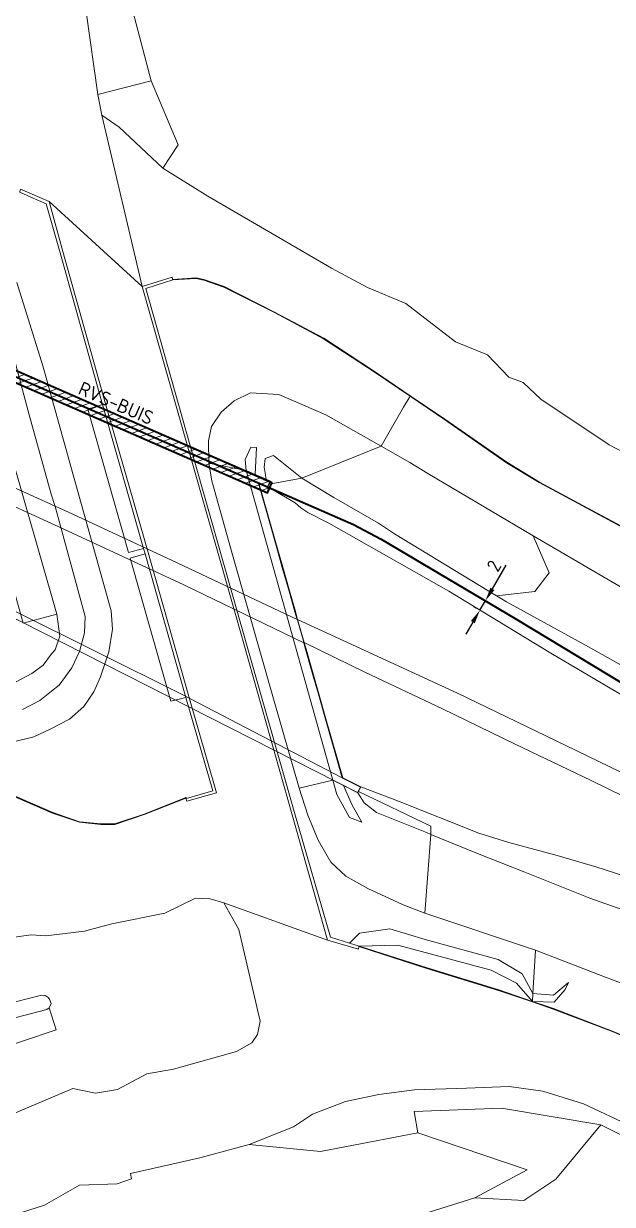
# Model space of a CAD drawing. Header units: metres. Extents: x 112942 to 118371, y 496117 to 499046.
# Drawn here: x 113767.1 to 113873.9, y 498283.9 to 498498.1 of the extents above; entities that cross this region are included whole.
import ezdxf
from ezdxf.enums import TextEntityAlignment as Align

# ---------------------------------------------------------------- set-up
doc = ezdxf.new("R2010")
doc.units = ezdxf.units.M
for name, color, linetype, lineweight in [('B-WE-OG-TOPOKAART-G', 253, 'Continuous', 18), ('N-WE-KL-DATA_GLASVEZEL-G', 90, 'KL-GLASVEZEL-N', 35), ('N-WE-KL-DATA_GLASVEZEL-M', 7, 'Continuous', 18), ('N-WE-KL-DATA_KABELGOOT-A', 92, 'Continuous', 18), ('N-WE-KL-DATA_KABELGOOT-G', 90, 'Continuous', 35), ('N-WE-KL-DATA_KABELGOOT-T25', 7, 'Continuous', 25)]:
    doc.layers.add(name, color=color, linetype=linetype, lineweight=lineweight)
doc.styles.add('ISO', font='isocp.shx')
doc.styles.add('NLCS-ISO-T25', font='NLCS-ISO.ttf', dxfattribs={"height": 2.5})
doc.linetypes.add('KL-GLASVEZEL-N', pattern='A,4,-1,[101,NLCS.SHX,S=0.5,R=0,X=0,Y=0],-1,4,-1,["G",Standard,S=1,R=0,X=-0.25,Y=-0.5],-1.5', length=12.5)
doc.dimstyles.new('ISO', dxfattribs={"dimtxt": 2.5, "dimasz": 2.5, "dimexe": 1.25, "dimexo": 0.625, "dimtad": 1, "dimtxsty": 'ISO', "dimcen": 2.5, "dimadec": 0, "dimazin": 0, "dimtfac": 1, "dimtmove": 0, "dimatfit": 3, "dimfxl": 1, "dimarcsym": 0})

# ---------------------------------------------------------------- blocks, each defined once
blk = doc.blocks.new('*D60')
at = {"layer": 'Defpoints', "color": 0, "transparency": 16777216}
for p in [(113849.86, 498391.68), (113850.87, 498393.4), (113850.87, 498393.4)]:
    blk.add_point(p, dxfattribs=at)
at = {"layer": 'N-WE-KL-DATA_GLASVEZEL-M', "color": 0, "lineweight": -2, "transparency": 16777216}
for p, q in [((113852.14, 498395.56), (113854.66, 498399.83)), ((113850.33, 498393.72), (113849.79, 498394.04)), ((113849.32, 498392), (113848.78, 498392.31)), ((113849.86, 498391.68), (113850.87, 498393.4)), ((113848.59, 498389.53), (113847.32, 498387.37))]:
    blk.add_line(p, q, dxfattribs=at)
at = {"layer": 'N-WE-KL-DATA_GLASVEZEL-M', "color": 0, "transparency": 16777216}
for points in [[(113851.78, 498395.77), (113852.5, 498395.34), (113850.87, 498393.4)], [(113848.23, 498389.74), (113848.94, 498389.31), (113849.86, 498391.68)]]:
    blk.add_solid(points, dxfattribs=at)
at = {"layer": 'N-WE-KL-DATA_GLASVEZEL-M', "color": 0, "transparency": 16777216, "insert": (113852.42, 498399.72), "char_height": 2.5, "attachment_point": 5, "rotation": 59.4709, "style": 'ISO'}
blk.add_mtext('2', dxfattribs=at)

msp = doc.modelspace()

# ---------------------------------------------------------------- hatches: boundary and pattern name
at = {"layer": 'N-WE-KL-DATA_KABELGOOT-A'}
h = msp.add_hatch(dxfattribs=at)
h.set_pattern_fill('ANSI31', color=256, scale=0.35, style=0)
h.set_pattern_definition([(20, (113280.6995, 498011.3601), (-0.3800699, 1.0442334), [])])
h.paths.add_polyline_path([(113747.207, 498441.003), (113811.343, 498412.959), (113812.144, 498414.791), (113748.008, 498442.836)])

# ---------------------------------------------------------------- linework, layer by layer
at = {"layer": 'B-WE-OG-TOPOKAART-G'}
for points in [[(113817.738, 498570.384, -0.683), (113795.4, 498564.1, -0.639), (113789.033, 498562.351, -0.639), (113787.509, 498563.601, -0.766), (113786.162, 498563.43, -0.766), (113783.227, 498560.664, -0.766), (113779.651, 498557.154, -0.766), (113780.209, 498556.016, -0.766), (113777.905, 498550.156, -0.74), (113774.172, 498539.446, -0.764), (113772.925, 498529.616, -0.784), (113773.521, 498521.332, -0.804), (113772.493, 498518.436, -0.839), (113774.211, 498510.158, -0.836), (113778.456, 498500.239, -0.833), (113780.551, 498485.253, -0.914), (113781.314, 498481.471, -0.919), (113788.61, 498450.404, -1.1), (113771.729, 498465.792, -1.1), (113766.553, 498468.05, -1.1)], [(113788.545, 498514.096, -0.928), (113784.221, 498510.495, -0.729), (113790.248, 498487.704, -0.856), (113780.551, 498485.253, -0.914), (113778.456, 498500.239, -0.833), (113774.211, 498510.158, -0.836), (113776.133, 498510.841, -0.688), (113782.144, 498512.244, -0.764), (113788.545, 498514.096, -0.928)], [(113899.224, 498408.239, -0.881), (113873.294, 498421.691, -0.884), (113860.891, 498429.945, -0.887), (113857.69, 498433.011, -0.869), (113855.133, 498433.982, -0.855), (113851.274, 498438.004, -0.855), (113845.414, 498440.357, -0.841), (113836.415, 498447.325, -0.893), (113829.508, 498450.218, -0.95), (113822.971, 498453.721, -0.945), (113800.542, 498466.779, -1), (113792.333, 498471.87, -0.813), (113795.127, 498476.121, -0.905), (113790.248, 498487.704, -0.856), (113784.221, 498510.495, -0.729)], [(113781.314, 498481.471, -0.919), (113780.551, 498485.253, -0.914), (113790.248, 498487.704, -0.856), (113795.127, 498476.121, -0.905), (113792.333, 498471.87, -0.813), (113784.421, 498479.311, -0.859), (113781.314, 498481.471, -0.919)], [(113881.541, 498403.724, -1.1), (113867.751, 498411.112, -1.1), (113860.691, 498414.92, -1.1), (113854.758, 498418.511, -1.1), (113843.495, 498426.361, -1.1), (113837.245, 498430.598, -1.1), (113830.589, 498435.11, -1.1), (113821.552, 498441.025, -1.1), (113812.625, 498445.759, -1.1), (113803.459, 498450.403, -1.1), (113799.804, 498451.653, -1.1), (113798.397, 498451.97, -1.1), (113794.125, 498451.686, -1.1), (113794.016, 498452.075, -1.1), (113788.61, 498450.404, -1.1), (113781.314, 498481.471, -0.919), (113784.421, 498479.311, -0.859), (113792.333, 498471.87, -0.813), (113800.542, 498466.779, -1), (113822.971, 498453.721, -0.945), (113829.508, 498450.218, -0.95), (113836.415, 498447.325, -0.893), (113845.414, 498440.357, -0.841), (113851.274, 498438.004, -0.855), (113855.133, 498433.982, -0.855), (113857.69, 498433.011, -0.869), (113860.891, 498429.945, -0.887), (113873.294, 498421.691, -0.884), (113899.224, 498408.239, -0.881)], [(113766.388, 498467.52, -0.778), (113768.428, 498466.62, -0.16), (113771.204, 498465.396, -0.096), (113773.718, 498456.531, -0.064), (113781.423, 498429.016, -0.064), (113778.735, 498428.159, -0.034), (113786.15, 498402.166, -0.044), (113788.873, 498402.857, -0.024), (113789.149, 498401.94, -0.054), (113786.45, 498401.138, -0.054), (113793.826, 498375.171, 0.009), (113796.534, 498375.883, -0.034), (113801.405, 498358.934, -0.054), (113799.101, 498358.263, -0.059), (113796.653, 498357.55, -0.807), (113796.54, 498357.702, -0.807), (113789.124, 498354.773, -0.81), (113783.651, 498352.918, -0.81), (113781.09, 498352.911, -0.813), (113777.242, 498353.325, -0.813), (113772.403, 498354.987, -0.813), (113761.343, 498359.762, -0.813)], [(113771.729, 498465.792, -1.1), (113774.195, 498456.734, -1.1), (113781.948, 498429.128, -1.1), (113789.573, 498402.595, -1.1), (113797.092, 498376.046, -1.1), (113802.098, 498358.569, -1.1), (113796.68, 498357.026, -1.1), (113796.545, 498357.518, -1.1), (113796.653, 498357.55, -0.807), (113799.101, 498358.263, -0.059), (113801.405, 498358.934, -0.054), (113796.534, 498375.883, -0.034), (113789.149, 498401.94, -0.054), (113788.873, 498402.857, -0.024), (113781.423, 498429.016, -0.064), (113773.718, 498456.531, -0.064), (113771.204, 498465.396, -0.096), (113768.428, 498466.62, -0.16), (113766.388, 498467.52, -0.778), (113766.422, 498467.614, -1.1), (113766.553, 498468.05, -1.1), (113771.729, 498465.792, -1.1)], [(113761.303, 498359.67, -1.1), (113772.367, 498354.894, -1.1), (113777.22, 498353.227, -1.1), (113781.085, 498352.811, -1.1), (113783.668, 498352.818, -1.1), (113789.158, 498354.679, -1.1), (113796.503, 498357.579, -1.1), (113796.545, 498357.518, -1.1), (113796.68, 498357.026, -1.1), (113802.098, 498358.569, -1.1), (113797.092, 498376.046, -1.1), (113789.573, 498402.595, -1.1), (113781.948, 498429.128, -1.1), (113774.195, 498456.734, -1.1), (113771.729, 498465.792, -1.1), (113788.61, 498450.404, -1.1), (113796.76, 498421.683, -1.1), (113805.571, 498390.725, -1.1), (113815.816, 498354.585, -1.1), (113822.241, 498331.851, -1.1)], [(113794.155, 498451.591, -0.921), (113792.678, 498451.123, -0.037), (113789.286, 498450.05, -0.044), (113797.253, 498421.745, -0.01), (113806.035, 498390.853, -0.01), (113816.287, 498354.78, -0.03), (113822.76, 498332.356, -0.183), (113826.22, 498331.296, -0.217), (113827.961, 498330.763, -0.953), (113827.932, 498330.667, -1.1), (113827.83, 498330.179, -1.1), (113822.241, 498331.851, -1.1), (113815.816, 498354.585, -1.1), (113805.571, 498390.725, -1.1), (113796.76, 498421.683, -1.1), (113788.61, 498450.404, -1.1), (113794.016, 498452.075, -1.1), (113794.125, 498451.686, -1.1), (113794.155, 498451.591, -0.921)], [(113837.189, 498430.515, -0.783), (113836.032, 498428.532, -0.187), (113831.975, 498421.423, 0.037), (113821.893, 498427.156, -0.087), (113813.38, 498430.828, 0.047), (113808.278, 498431.108, 0.183), (113805.274, 498429.65, 0.223), (113802.952, 498427.635, 0.217), (113801.196, 498424.983, 0.156), (113800.623, 498422.423, 0.206), (113800.711, 498418.364, 0.086), (113801.255, 498415.176, 0.076), (113805.096, 498401.289, 0.036), (113812.284, 498376.014, 0.046), (113817.093, 498359.428, 0.086), (113818.625, 498354.508, 0.093), (113820.544, 498349.967, 0.07), (113822.801, 498346.002, 0.06), (113825.555, 498343.458, 0.047), (113829.536, 498341.225, 0.003), (113835.958, 498338.252, 0.013), (113839.908, 498336.72, 0.049), (113859.96, 498330.035, -0.031), (113859.467, 498322.145, -0.191), (113857.533, 498325.729, -0.226), (113853.199, 498328.333, -0.183), (113839.944, 498331.948, -0.148), (113833.555, 498333.904, -0.232), (113828.019, 498333.103, -0.235), (113826.22, 498331.296, -0.217), (113822.76, 498332.356, -0.183), (113816.287, 498354.78, -0.03), (113806.035, 498390.853, -0.01), (113797.253, 498421.745, -0.01), (113789.286, 498450.05, -0.044), (113792.678, 498451.123, -0.037), (113794.155, 498451.591, -0.921), (113798.39, 498451.869, -0.982), (113799.777, 498451.557, -0.968), (113803.42, 498450.311, -0.953), (113812.579, 498445.67, -0.953), (113821.501, 498440.939, -0.97), (113830.534, 498435.027, -0.93), (113837.189, 498430.515, -0.783)], [(113881.494, 498403.636, -0.887), (113867.704, 498411.024, -0.91), (113860.641, 498414.833, -0.877), (113854.703, 498418.427, -0.857), (113843.438, 498426.279, -0.783), (113837.189, 498430.515, -0.783), (113830.534, 498435.027, -0.93), (113821.501, 498440.939, -0.97), (113812.579, 498445.67, -0.953), (113803.42, 498450.311, -0.953), (113799.777, 498451.557, -0.968), (113798.39, 498451.869, -0.982), (113794.155, 498451.591, -0.921), (113794.125, 498451.686, -1.1), (113798.397, 498451.97, -1.1), (113799.804, 498451.653, -1.1), (113803.459, 498450.403, -1.1), (113812.625, 498445.759, -1.1), (113821.552, 498441.025, -1.1), (113830.589, 498435.11, -1.1), (113837.245, 498430.598, -1.1), (113843.495, 498426.361, -1.1), (113854.758, 498418.511, -1.1), (113860.691, 498414.92, -1.1), (113867.751, 498411.112, -1.1), (113881.541, 498403.724, -1.1)], [(113765.248, 498367.801, 0.34), (113768.962, 498368.717, 0.37), (113771.904, 498370.085, 0.38), (113775.439, 498371.955, 0.36), (113778.011, 498374.246, 0.296), (113779.837, 498376.864, 0.266), (113781.062, 498379.585, 0.246), (113782.576, 498384.133, 0.226), (113783.231, 498388.235, 0.166), (113783.006, 498391.586, 0.096), (113776.389, 498415.168, 0.056), (113770.591, 498436.004, 0.126), (113765.861, 498451.11, 0.226)], [(113765.861, 498451.11, 0.226), (113770.591, 498436.004, 0.126), (113776.389, 498415.168, 0.056), (113783.006, 498391.586, 0.096), (113783.231, 498388.235, 0.166), (113782.576, 498384.133, 0.226), (113781.062, 498379.585, 0.246), (113779.837, 498376.864, 0.266), (113778.011, 498374.246, 0.296), (113775.439, 498371.955, 0.36), (113771.904, 498370.085, 0.38), (113768.962, 498368.717, 0.37), (113765.248, 498367.801, 0.34)], [(113811.844, 498415.086, 6.353), (113811.35, 498414.102, 6.36), (113809.702, 498414.822, 6.36), (113824.943, 498361.249, 6.419), (113828.182, 498359.606, 6.333), (113827.684, 498358.625, 6.148), (113762.727, 498391.576, 6.416), (113763.174, 498392.581, 6.567), (113765.018, 498391.646, 6.563), (113751.191, 498440.407, 6.523), (113747.768, 498441.903, 6.543), (113748.172, 498442.927, 6.46), (113811.844, 498415.086, 6.353)], [(113752.555, 498441.066, 4.526), (113758.363, 498442.252, 0.306), (113773.098, 498390.984, 0.146), (113767.047, 498389.338, 4.956), (113752.555, 498441.066, 4.526)], [(113765.628, 498378.653, 0.297), (113768.612, 498380.229, 0.283), (113770.673, 498381.72, 0.187), (113772.13, 498383.748, 0.276), (113772.824, 498384.525, 0.116), (113773.684, 498386.958, 0.116), (113773.098, 498390.984, 0.146), (113758.363, 498442.252, 0.306)], [(113751.245, 498440.398, 6.523), (113809.683, 498414.707, 6.36), (113812.89, 498403.435, 6.643), (113814.02, 498399.463, 6.691), (113815.245, 498395.156, 6.776), (113816.309, 498391.417, 6.836), (113816.713, 498389.999, 6.896), (113794.965, 498400.293, 6.851), (113776.012, 498409.103, 6.839), (113761.847, 498415.54, 6.833), (113757.748, 498417.466, 6.902), (113757.367, 498418.811, 6.861), (113756.266, 498422.693, 6.791), (113755.072, 498426.903, 6.707), (113753.945, 498430.879, 6.637), (113751.245, 498440.398, 6.523)], [(113764.896, 498439.131, 0.156), (113768.103, 498427.12, 0.126), (113772.111, 498412.756, 0.096), (113772.807, 498410.482, 0.116), (113778.251, 498390.554, 0.086), (113778.161, 498387.599, 0.086), (113777.25, 498384.186, 0.126), (113775.87, 498381.207, 0.136), (113773.573, 498378.12, 0.146), (113772.171, 498377.002, 0.156), (113770.06, 498375.298, 0.203), (113766.877, 498373.653, 0.2)], [(113766.877, 498373.653, 0.2), (113770.06, 498375.298, 0.203), (113772.171, 498377.002, 0.156), (113773.573, 498378.12, 0.146), (113775.87, 498381.207, 0.136), (113777.25, 498384.186, 0.126), (113778.161, 498387.599, 0.086), (113778.251, 498390.554, 0.086), (113772.807, 498410.482, 0.116), (113772.111, 498412.756, 0.096), (113768.103, 498427.12, 0.126), (113764.896, 498439.131, 0.156)], [(113807.472, 498417.053, 4.826), (113800.711, 498418.364, 0.086), (113800.623, 498422.423, 0.206), (113801.196, 498424.983, 0.156), (113802.952, 498427.635, 0.217), (113805.274, 498429.65, 0.223), (113808.278, 498431.108, 0.183), (113813.38, 498430.828, 0.047), (113821.893, 498427.156, -0.087), (113831.975, 498421.423, 0.037), (113817.567, 498415.613, 6.136), (113812.402, 498419.743, 6.153), (113810.928, 498419.21, 6.2), (113810.735, 498417.649, 6.293), (113811.075, 498415.477, 6.266), (113809.12, 498416.332, 4.982), (113809.326, 498421.22, 4.836), (113808.294, 498421.245, 4.626), (113807.315, 498418.996, 4.756), (113807.472, 498417.053, 4.826)], [(113877.26, 498394.852, -0.247), (113859.513, 498405.159, -0.243), (113859.201, 498405.34, -0.243), (113840.452, 498416.513, -0.189), (113837.137, 498418.488, -0.18), (113831.975, 498421.423, 0.037), (113836.032, 498428.532, -0.187), (113837.189, 498430.515, -0.783), (113843.438, 498426.279, -0.783), (113854.703, 498418.427, -0.857), (113860.641, 498414.833, -0.877), (113867.704, 498411.024, -0.91), (113881.494, 498403.636, -0.887)], [(113781.423, 498429.016, -0.064), (113788.873, 498402.857, -0.024), (113786.15, 498402.166, -0.044), (113778.735, 498428.159, -0.034), (113781.423, 498429.016, -0.064)], [(113817.567, 498415.613, 6.136), (113831.975, 498421.423, 0.037), (113837.137, 498418.488, -0.18), (113840.452, 498416.513, -0.189), (113859.201, 498405.34, -0.243), (113859.513, 498405.159, -0.243), (113862.446, 498398.439, 1.757), (113859.828, 498395.08, 3.717), (113852.906, 498394.27, 5.944), (113834.348, 498405.526, 5.953), (113831.45, 498407.469, 5.972), (113823.386, 498412.118, 5.95), (113817.567, 498415.613, 6.136)], [(113807.472, 498417.053, 4.826), (113807.315, 498418.996, 4.756), (113808.294, 498421.245, 4.626), (113809.326, 498421.22, 4.836), (113809.12, 498416.332, 4.982), (113807.472, 498417.053, 4.826)], [(113811.075, 498415.477, 6.266), (113810.735, 498417.649, 6.293), (113810.928, 498419.21, 6.2), (113812.402, 498419.743, 6.153), (113817.567, 498415.613, 6.136), (113811.632, 498414.553, 6.437), (113811.912, 498415.111, 6.353), (113811.075, 498415.477, 6.266)], [(113823.169, 498360.86, 4.728), (113817.093, 498359.428, 0.086), (113812.284, 498376.014, 0.046), (113805.096, 498401.289, 0.036), (113801.255, 498415.176, 0.076), (113800.711, 498418.364, 0.086), (113807.472, 498417.053, 4.826), (113823.169, 498360.86, 4.728)], [(113828.249, 498359.628, 6.333), (113827.819, 498358.781, 6.272), (113827.706, 498358.558, 6.148), (113825.096, 498359.883, 4.728), (113823.169, 498360.86, 4.728), (113807.472, 498417.053, 4.826), (113809.12, 498416.332, 4.982), (113811.075, 498415.477, 6.266), (113811.912, 498415.111, 6.353), (113811.632, 498414.553, 6.437), (113811.373, 498414.037, 6.36), (113810.616, 498414.368, 6.411), (113809.779, 498414.734, 6.36), (113812.986, 498403.462, 6.643), (113814.116, 498399.49, 6.691), (113815.342, 498395.183, 6.776), (113816.405, 498391.445, 6.836), (113816.809, 498390.026, 6.896), (113818.008, 498385.81, 6.821), (113818.341, 498384.64, 6.877), (113819.494, 498380.585, 6.801), (113820.656, 498376.502, 6.74), (113821.822, 498372.404, 6.663), (113824.985, 498361.284, 6.419), (113828.249, 498359.628, 6.333)], [(113880.284, 498373.561, 6.598), (113862.761, 498383.895, 6.511), (113844.231, 498395.167, 6.463), (113822.489, 498407.486, 6.446), (113818.641, 498409.427, 6.458), (113817.367, 498410.271, 6.456), (113816.334, 498411.143, 6.451), (113811.373, 498414.037, 6.36), (113811.632, 498414.553, 6.437), (113817.567, 498415.613, 6.136), (113823.386, 498412.118, 5.95), (113831.45, 498407.469, 5.972), (113834.348, 498405.526, 5.953), (113852.906, 498394.27, 5.944), (113854.687, 498393.19, 5.943), (113869.556, 498385.04, 6.037), (113886.238, 498375.692, 6.093)], [(113824.889, 498361.257, 6.419), (113795.889, 498376.385, 6.689), (113765.035, 498391.769, 6.563), (113762.77, 498399.759, 6.657), (113761.615, 498403.831, 6.73), (113760.488, 498407.804, 6.796), (113759.348, 498411.827, 6.864), (113758.887, 498413.451, 6.845), (113774.282, 498406.465, 6.86), (113796.191, 498396.266, 6.836), (113817.912, 498385.783, 6.821), (113818.245, 498384.612, 6.877), (113819.398, 498380.558, 6.801), (113820.56, 498376.475, 6.74), (113821.725, 498372.377, 6.663), (113824.889, 498361.257, 6.419)], [(113889.614, 498355.392, 6.914), (113867.349, 498366.227, 6.941), (113845.816, 498376.669, 6.893), (113816.809, 498390.026, 6.896), (113816.405, 498391.445, 6.836), (113815.342, 498395.183, 6.776), (113814.116, 498399.49, 6.691), (113812.986, 498403.462, 6.643), (113809.779, 498414.734, 6.36), (113810.616, 498414.368, 6.411), (113811.373, 498414.037, 6.36), (113816.334, 498411.143, 6.451), (113817.367, 498410.271, 6.456), (113818.641, 498409.427, 6.458), (113822.489, 498407.486, 6.446), (113844.231, 498395.167, 6.463), (113862.761, 498383.895, 6.511), (113880.284, 498373.561, 6.598)], [(113852.906, 498394.27, 5.944), (113859.828, 498395.08, 3.717), (113862.446, 498398.439, 1.757), (113859.513, 498405.159, -0.243), (113877.26, 498394.852, -0.247), (113902.311, 498382.047, -0.279), (113895.931, 498370.224, 6.099), (113886.238, 498375.692, 6.093), (113869.556, 498385.04, 6.037), (113854.687, 498393.19, 5.943), (113852.906, 498394.27, 5.944)], [(113789.149, 498401.94, -0.054), (113796.534, 498375.883, -0.034), (113793.826, 498375.171, 0.009), (113786.45, 498401.138, -0.054), (113789.149, 498401.94, -0.054)], [(113767.047, 498389.338, 4.956), (113773.098, 498390.984, 0.146), (113773.684, 498386.958, 0.116), (113772.824, 498384.525, 0.116), (113772.13, 498383.748, 0.276), (113770.673, 498381.72, 0.187), (113768.612, 498380.229, 0.283), (113765.628, 498378.653, 0.297)], [(114005.658, 498292.129, 6.984), (113990.617, 498300.003, 6.972), (113974.658, 498308.244, 6.973), (113958.388, 498316.627, 6.947), (113941.873, 498325.064, 6.93), (113927.634, 498332.283, 6.924), (113913.043, 498339.569, 6.952), (113898.902, 498346.596, 6.928), (113884.482, 498353.751, 6.938), (113870.047, 498360.817, 6.931), (113856.277, 498367.395, 6.937), (113843.083, 498373.788, 6.894), (113828.995, 498380.477, 6.88), (113818.008, 498385.81, 6.821), (113816.809, 498390.026, 6.896), (113845.816, 498376.669, 6.893), (113867.349, 498366.227, 6.941), (113889.614, 498355.392, 6.914), (113916.007, 498342.237, 6.926), (113929.798, 498335.287, 6.917), (113948.919, 498325.582, 6.935), (113970.812, 498314.489, 6.971), (113989.811, 498304.703, 6.995), (114009.183, 498294.534, 7.029)], [(113876.183, 498343.469, 6.666), (113870.879, 498345.124, 6.606), (113863.874, 498347.192, 6.603), (113855.138, 498349.568, 6.576), (113849.662, 498351.277, 6.562), (113835.127, 498357.075, 6.51), (113828.249, 498359.628, 6.333), (113824.985, 498361.284, 6.419), (113821.822, 498372.404, 6.663), (113820.656, 498376.502, 6.74), (113819.494, 498380.585, 6.801), (113818.341, 498384.64, 6.877), (113818.008, 498385.81, 6.821), (113828.995, 498380.477, 6.88), (113843.083, 498373.788, 6.894), (113856.277, 498367.395, 6.937), (113870.047, 498360.817, 6.931), (113884.482, 498353.751, 6.938)], [(113761.343, 498359.762, -0.813), (113772.403, 498354.987, -0.813), (113777.242, 498353.325, -0.813), (113781.09, 498352.911, -0.813), (113783.651, 498352.918, -0.81), (113789.124, 498354.773, -0.81), (113796.54, 498357.702, -0.807), (113796.653, 498357.55, -0.807), (113796.545, 498357.518, -1.1), (113796.503, 498357.579, -1.1), (113789.158, 498354.679, -1.1), (113783.668, 498352.818, -1.1), (113781.085, 498352.811, -1.1), (113777.22, 498353.227, -1.1), (113772.367, 498354.894, -1.1), (113761.303, 498359.67, -1.1)], [(113827.706, 498358.558, 6.148), (113828.854, 498356.735, 6.16), (113831.136, 498354.991, 6.197), (113840.173, 498351.362, 6.153), (113840.982, 498351.029, 6.262), (113839.908, 498336.72, 0.049), (113835.958, 498338.252, 0.013), (113829.536, 498341.225, 0.003), (113825.555, 498343.458, 0.047), (113822.801, 498346.002, 0.06), (113820.544, 498349.967, 0.07), (113818.625, 498354.508, 0.093), (113817.093, 498359.428, 0.086), (113823.169, 498360.86, 4.728), (113823.906, 498358.247, 4.694), (113826.235, 498354.063, 4.694), (113828.457, 498353.219, 4.728), (113826.714, 498356.317, 4.728), (113825.096, 498359.883, 4.728), (113827.706, 498358.558, 6.148)], [(113825.096, 498359.883, 4.728), (113826.714, 498356.317, 4.728), (113828.457, 498353.219, 4.728), (113826.235, 498354.063, 4.694), (113823.906, 498358.247, 4.694), (113823.169, 498360.86, 4.728), (113825.096, 498359.883, 4.728)], [(113878.852, 498336.241, 6.177), (113869.834, 498339.445, 6.157), (113858.029, 498344.192, 6.1), (113849.444, 498347.54, 6.11), (113840.982, 498351.029, 6.262), (113840.993, 498352.537, 6.505), (113827.819, 498358.781, 6.272), (113828.249, 498359.628, 6.333), (113835.127, 498357.075, 6.51), (113849.662, 498351.277, 6.562), (113855.138, 498349.568, 6.576), (113863.874, 498347.192, 6.603), (113870.879, 498345.124, 6.606), (113876.183, 498343.469, 6.666)], [(113827.819, 498358.781, 6.272), (113840.993, 498352.537, 6.505), (113840.982, 498351.029, 6.262), (113840.173, 498351.362, 6.153), (113831.136, 498354.991, 6.197), (113828.854, 498356.735, 6.16), (113827.706, 498358.558, 6.148), (113827.819, 498358.781, 6.272)], [(113994.261, 498267.368, 0.141), (113985.748, 498271.781, 0.133), (113959.168, 498285.821, 0.077), (113928.539, 498300.896, -0.043), (113907.417, 498311.038, 0.157), (113896.804, 498315.353, 0.088), (113883.333, 498321.062, 0.076), (113872.185, 498325.317, 0.127), (113859.96, 498330.035, -0.031), (113839.908, 498336.72, 0.049), (113840.982, 498351.029, 6.262), (113849.444, 498347.54, 6.11), (113858.029, 498344.192, 6.1), (113869.834, 498339.445, 6.157), (113878.852, 498336.241, 6.177), (113888.703, 498332.415, 6.23), (113896.168, 498329.583, 6.207), (113909.782, 498324.236, 6.23), (113931.14, 498314.701, 6.253), (113964.136, 498297.702, 6.333), (113990.213, 498284.354, 6.38), (114000.294, 498279.082, 6.4), (113994.261, 498267.368, 0.141)], [(113751.835, 498330.499, -0.867), (113768.47, 498332.783, -0.899), (113771.134, 498332.643, -0.893), (113778.171, 498333.486, -0.792), (113783.082, 498334.81, -0.772), (113792.696, 498336.716, -0.798), (113798.286, 498339.46, -0.841), (113800.955, 498339.337, -0.896), (113803.414, 498338.619, -0.896)], [(113822.241, 498331.851, -1.1), (113803.414, 498338.619, -0.896), (113800.955, 498339.337, -0.896), (113798.286, 498339.46, -0.841), (113792.696, 498336.716, -0.798), (113783.082, 498334.81, -0.772), (113778.171, 498333.486, -0.792), (113771.134, 498332.643, -0.893), (113768.47, 498332.783, -0.899), (113751.835, 498330.499, -0.867)], [(113803.414, 498338.619, -0.896), (113806.111, 498333.747, -0.896), (113810.031, 498317.131, -0.752), (113809.53, 498314.727, -0.752), (113808.484, 498313.213, -0.752), (113805.702, 498311.648, -0.787), (113794.309, 498308.413, -0.862), (113789.465, 498307.613, -0.882), (113784.16, 498304.782, -0.917), (113780.159, 498304.071, -0.917), (113776.046, 498304.964, -0.917), (113763.648, 498299.661, -0.934)], [(113763.648, 498299.661, -0.934), (113776.046, 498304.964, -0.917), (113780.159, 498304.071, -0.917), (113784.16, 498304.782, -0.917), (113789.465, 498307.613, -0.882), (113794.309, 498308.413, -0.862), (113805.702, 498311.648, -0.787), (113808.484, 498313.213, -0.752), (113809.53, 498314.727, -0.752), (113810.031, 498317.131, -0.752), (113806.111, 498333.747, -0.896), (113803.414, 498338.619, -0.896), (113822.241, 498331.851, -1.1), (113827.83, 498330.179, -1.1), (113827.932, 498330.667, -1.1), (113840.265, 498326.706, -1.1), (113853.249, 498322.716, -1.1), (113859.379, 498320.629, -1.1), (113863.157, 498319.343, -1.1), (113873.723, 498315.313, -1.1), (113880.199, 498312.614, -1.1)], [(113826.22, 498331.296, -0.217), (113828.019, 498333.103, -0.235), (113833.555, 498333.904, -0.232), (113839.944, 498331.948, -0.148), (113853.199, 498328.333, -0.183), (113857.533, 498325.729, -0.226), (113859.467, 498322.145, -0.191), (113859.411, 498320.724, -0.823), (113856.476, 498324.054, -0.962), (113851.91, 498326.387, -0.962), (113835.007, 498330.936, -0.933), (113827.961, 498330.763, -0.953), (113826.22, 498331.296, -0.217)], [(113962.132, 498272.241, -1.1), (113937.328, 498284.805, -1.1), (113924.841, 498291.255, -1.1), (113906.66, 498300.234, -1.1), (113888.003, 498309.21, -1.1), (113880.199, 498312.614, -1.1), (113873.723, 498315.313, -1.1), (113863.157, 498319.343, -1.1), (113859.379, 498320.629, -1.1), (113853.249, 498322.716, -1.1), (113840.265, 498326.706, -1.1), (113827.932, 498330.667, -1.1), (113827.961, 498330.763, -0.953), (113840.295, 498326.801, -0.956), (113853.28, 498322.811, -0.939), (113859.411, 498320.724, -0.823), (113863.191, 498319.437, -0.818), (113873.76, 498315.406, -0.84), (113880.238, 498312.706, -0.82), (113888.045, 498309.301, -0.777), (113906.704, 498300.324, -0.73), (113924.886, 498291.344, -0.787), (113937.374, 498284.894, -0.68), (113962.178, 498272.33, -0.677)], [(113827.961, 498330.763, -0.953), (113835.007, 498330.936, -0.933), (113851.91, 498326.387, -0.962), (113856.476, 498324.054, -0.962), (113859.411, 498320.724, -0.823), (113853.28, 498322.811, -0.939), (113840.295, 498326.801, -0.956), (113827.961, 498330.763, -0.953)], [(113962.178, 498272.33, -0.677), (113937.374, 498284.894, -0.68), (113924.886, 498291.344, -0.787), (113906.704, 498300.324, -0.73), (113888.045, 498309.301, -0.777), (113880.238, 498312.706, -0.82), (113873.76, 498315.406, -0.84), (113863.191, 498319.437, -0.818), (113859.411, 498320.724, -0.823), (113863.36, 498320.579, -0.665), (113865.353, 498322.906, -0.367), (113865.909, 498324.157, -0.139), (113863.21, 498321.881, -0.148), (113859.467, 498322.145, -0.191), (113859.96, 498330.035, -0.031), (113872.185, 498325.317, 0.127), (113883.333, 498321.062, 0.076), (113896.804, 498315.353, 0.088), (113907.417, 498311.038, 0.157), (113928.539, 498300.896, -0.043), (113959.168, 498285.821, 0.077), (113985.748, 498271.781, 0.133)], [(113859.411, 498320.724, -0.823), (113859.467, 498322.145, -0.191), (113863.21, 498321.881, -0.148), (113865.909, 498324.157, -0.139), (113865.353, 498322.906, -0.367), (113863.36, 498320.579, -0.665), (113859.411, 498320.724, -0.823)], [(113771.745, 498319.544, -1.029), (113771.317, 498319.239, -1.026), (113744.366, 498312.264, -1.065), (113718.311, 498304.929, -1.14), (113709.186, 498301.689, -1.029), (113708.436, 498301.706, -1.029), (113707.681, 498302.177, -1.029), (113707.373, 498302.806, -1.029), (113707.523, 498303.394, -1.029), (113713.08, 498305.385, -0.993), (113751.446, 498317.006, -1.029), (113770.333, 498321.853, -1.029), (113771.035, 498321.786, -1.029), (113771.579, 498321.442, -1.029), (113771.809, 498321.137, -1.029), (113772.104, 498320.326, -1.029), (113771.745, 498319.544, -1.029)], [(113748.529, 498307.342, -0.876), (113773.005, 498315.564, -0.928), (113771.745, 498319.544, -1.029), (113772.104, 498320.326, -1.029), (113771.809, 498321.137, -1.029), (113771.579, 498321.442, -1.029), (113771.035, 498321.786, -1.029), (113770.333, 498321.853, -1.029), (113751.446, 498317.006, -1.029)], [(113729.016, 498288.3, -0.917), (113722.126, 498288.301, -0.917), (113712.352, 498286.174, -0.908), (113707.681, 498302.177, -1.029), (113708.436, 498301.706, -1.029), (113709.186, 498301.689, -1.029), (113718.311, 498304.929, -1.14), (113744.366, 498312.264, -1.065), (113771.317, 498319.239, -1.026), (113771.745, 498319.544, -1.029), (113773.005, 498315.564, -0.928), (113748.529, 498307.342, -0.876), (113727.24, 498301.715, -0.908), (113729.016, 498288.3, -0.917)], [(113907.829, 498283.213, -1.04), (113903.775, 498285.226, -1.04), (113889.38, 498292.278, -1.007), (113877.446, 498298.03, -1.007), (113868.678, 498302.151, -1.02), (113861.299, 498304.459, -1.03), (113855.201, 498305.274, -1.033), (113847.422, 498304.987, -1.033), (113838.032, 498304.711, -1.057), (113831.532, 498303.84, -1.1), (113825.464, 498302.57, -1.1), (113819.522, 498300.29, -1.1), (113816.078, 498297.981, -1.113), (113808.004, 498294.758, -1.033), (113799.037, 498292.338, -1.033), (113786.481, 498289.493, -1.053), (113786.687, 498288.546, -1.053), (113784.049, 498287.658, -1.053), (113777.232, 498287.422, -1.053), (113770.893, 498283.8, -1.063)], [(113907.829, 498283.213, -1.04), (113906.872, 498280.958, -0.805), (113871.781, 498298.37, -0.562), (113853.804, 498301.352, -0.562), (113837.927, 498300.771, -0.562), (113838.582, 498296.886, -0.562), (113820.958, 498293.484, -0.577), (113808.004, 498294.758, -1.033), (113816.078, 498297.981, -1.113), (113819.522, 498300.29, -1.1), (113825.464, 498302.57, -1.1), (113831.532, 498303.84, -1.1), (113838.032, 498304.711, -1.057), (113847.422, 498304.987, -1.033), (113855.201, 498305.274, -1.033), (113861.299, 498304.459, -1.03), (113868.678, 498302.151, -1.02), (113877.446, 498298.03, -1.007), (113889.38, 498292.278, -1.007), (113903.775, 498285.226, -1.04), (113907.829, 498283.213, -1.04)], [(113848.968, 498285.116, -0.592), (113858.421, 498290.172, -0.577), (113838.582, 498296.886, -0.562), (113837.927, 498300.771, -0.562), (113853.804, 498301.352, -0.562), (113871.781, 498298.37, -0.562), (113863.633, 498288.516, -0.562), (113857.851, 498284.617, -0.562), (113848.968, 498285.116, -0.592)], [(113810.79, 498257.726, -0.817), (113759.546, 498259.546, -1.037), (113814.692, 498274.326, -0.694), (113848.968, 498285.116, -0.592), (113857.851, 498284.617, -0.562), (113863.633, 498288.516, -0.562), (113871.781, 498298.37, -0.562), (113906.872, 498280.958, -0.805), (113892.451, 498277.357, -1.348), (113890.736, 498276.929, -0.829), (113847.29, 498266.302, -0.817), (113810.79, 498257.726, -0.817)], [(113759.612, 498280.19, -1.063), (113770.893, 498283.8, -1.063), (113777.232, 498287.422, -1.053), (113784.049, 498287.658, -1.053), (113786.687, 498288.546, -1.053), (113786.481, 498289.493, -1.053), (113799.037, 498292.338, -1.033), (113808.004, 498294.758, -1.033), (113820.958, 498293.484, -0.577), (113838.582, 498296.886, -0.562), (113858.421, 498290.172, -0.577), (113848.968, 498285.116, -0.592), (113814.692, 498274.326, -0.694), (113759.546, 498259.546, -1.037)]]:
    msp.add_polyline3d(points, dxfattribs=at)
at = {"layer": 'N-WE-KL-DATA_GLASVEZEL-G', "flags": 128}
msp.add_lwpolyline([(113099.712, 499014.37), (113099.44, 499003.59), (113099.499, 498999.792), (113099.804, 498996.137), (113099.53, 498968.354), (113099.566, 498951.056), (113099.476, 498942.658), (113099.726, 498939.408), (113100.155, 498937.952), (113101.157, 498935.413), (113102.32, 498932.796), (113103.399, 498931.465), (113105.433, 498929.886), (113106.674, 498929.14), (113108.587, 498928.742), (113115.604, 498928.288), (113129.599, 498927.262), (113152.277, 498925.63), (113152.278, 498925.63), (113175.725, 498923.657), (113198.974, 498921.279), (113220.698, 498917.529), (113241.314, 498911.718), (113259.89, 498904.498), (113281.526, 498893.155), (113301.308, 498879.664), (113319.784, 498863.537), (113333.555, 498848.523), (113341.231, 498838.155), (113343.813, 498834.565), (113349.506, 498825.765), (113354.73, 498816.673), (113359.468, 498807.319), (113363.708, 498797.729), (113367.618, 498787.457), (113368.69, 498784.539), (113369.84, 498781.239), (113370.932, 498777.919), (113371.966, 498774.58), (113372.942, 498771.223), (113373.858, 498767.849), (113374.715, 498764.461), (113375.512, 498761.057), (113376.249, 498757.641), (113376.904, 498754.201), (113377.495, 498750.762), (113378.051, 498747.312), (113378.547, 498743.858), (113378.751, 498742.291), (113379.096, 498739.399), (113379.409, 498736.448), (113379.688, 498733.512), (113379.978, 498730.104), (113380.237, 498726.718), (113380.477, 498723.355), (113380.731, 498719.632), (113381.013, 498716.6), (113381.313, 498713.488), (113381.645, 498710.241), (113382.004, 498707.026), (113382.398, 498703.847), (113382.864, 498700.521), (113383.288, 498697.357), (113383.734, 498694.396), (113384.26, 498691.285), (113384.844, 498688.186), (113385.484, 498685.098), (113386.182, 498682.023), (113386.937, 498678.961), (113387.748, 498675.913), (113388.615, 498672.881), (113389.539, 498669.866), (113390.518, 498666.868), (113391.552, 498663.889), (113392.642, 498660.93), (113393.786, 498657.991), (113394.984, 498655.073), (113396.236, 498652.179), (113397.542, 498649.308), (113398.9, 498646.462), (113400.311, 498643.642), (113401.774, 498640.848), (113403.288, 498638.082), (113404.854, 498635.344), (113406.469, 498632.635), (113408.135, 498629.958), (113409.85, 498627.311), (113411.614, 498624.697), (113413.425, 498622.115), (113415.285, 498619.568), (113417.191, 498617.056), (113419.143, 498614.579), (113421.141, 498612.139), (113423.183, 498609.736), (113425.27, 498607.372), (113427.401, 498605.046), (113429.574, 498602.761), (113431.788, 498600.516), (113434.044, 498598.312), (113436.344, 498596.148), (113437.799, 498594.819), (113441.055, 498591.955), (113443.465, 498589.927), (113445.915, 498587.941), (113448.402, 498586.001), (113450.924, 498584.108), (113453.48, 498582.262), (113456.07, 498580.463), (113458.734, 498578.718), (113461.177, 498577.178), (113463.659, 498575.644), (113466.184, 498574.143), (113469.543, 498572.148), (113472.314, 498570.568), (113475.129, 498569.013), (113477.98, 498567.48), (113480.865, 498565.962), (113483.778, 498564.454), (113489.504, 498561.531), (113492.64, 498560.008), (113501.635, 498555.639), (113510.63, 498551.27), (113519.626, 498546.901), (113528.621, 498542.532), (113537.616, 498538.163), (113546.611, 498533.794), (113555.593, 498529.431), (113560.418, 498527.154), (113579.63, 498518.055), (113601.833, 498507.934), (113627.27, 498496.378), (113627.896, 498496.699), (113651.209, 498486.151), (113674.376, 498475.686), (113700.62, 498463.505), (113723.402, 498452.851), (113747.607, 498441.92), (113826.936, 498407.232), (113831.96, 498404.555), (113856.291, 498390.206), (113876.281, 498378.09), (113881.116, 498375.349), (113901.444, 498365.312), (113923.487, 498354.345), (113947.094, 498342.456), (113969.922, 498330.857), (113998.595, 498316.097), (114017.505, 498306.229), (114042.278, 498293.06), (114066.728, 498280.02), (114090.418, 498267.163), (114113.179, 498254.611), (114113.179, 498254.611), (114136.142, 498241.86), (114161.935, 498227.268), (114186.026, 498213.509), (114206.354, 498201.808), (114231.746, 498186.946), (114255.923, 498172.65), (114282.573, 498156.533), (114306.156, 498142.09), (114330.404, 498127.051), (114353.649, 498112.661), (114377.173, 498098.282), (114400.39, 498084.264), (114400.39, 498084.264), (114400.39, 498084.264), (114424.381, 498069.86), (114447.304, 498056.342), (114471.846, 498042.035), (114494.618, 498028.886), (114509.723, 498020.344), (114519.828, 498014.63), (114532.295, 498007.637), (114547.431, 497999.207), (114554.569, 497995.219), (114561.698, 497991.236), (114576.34, 497983.145), (114594.008, 497973.536), (114612.78, 497963.411), (114629.357, 497954.521), (114637.087, 497950.389), (114659.016, 497938.907), (114663.476, 497936.6), (114670.112, 497933.227), (114681.314, 497927.562), (114688.002, 497924.245), (114688.002, 497924.245), (114699.381, 497918.468), (114713.724, 497911.12), (114722.775, 497906.57), (114739.305, 497898.205), (114758.236, 497888.959), (114781.307, 497877.636), (114789.929, 497873.442), (114806.071, 497865.567), (114820.247, 497858.793), (114832.07, 497853.143), (114839.35, 497849.661), (114859.114, 497839.161), (114859.834, 497838.808), (114861.029, 497838.223), (114918.608, 497811.949), (114920.617, 497810.991), (114927.641, 497808.928), (114945.501, 497801.09), (114955.15, 497796.805), (114965.848, 497790.973), (114978.069, 497784.16), (114993.439, 497777.439), (115009.534, 497770.42), (115024.846, 497763.803), (115042.759, 497756.185), (115061.558, 497748.294), (115077.255, 497741.973), (115077.779, 497741.733), (115092.907, 497735.4), (115110.354, 497728.204), (115119.312, 497724.566), (115128.235, 497737.264), (115131.2, 497735.069), (115137.069, 497730.88), (115143.723, 497726.432), (115148.029, 497723.754), (115152.972, 497720.979), (115157.087, 497718.73), (115164.692, 497714.92), (115172.898, 497710.903), (115184.421, 497705.42), (115193.888, 497701.085), (115205.145, 497695.936), (115213.536, 497692.157), (115219.93, 497689.177), (115224.911, 497687.06), (115232.819, 497683.83), (115236.05, 497682.537), (115239.06, 497681.366), (115251.825, 497676.544), (115276.956, 497667.151), (115291.756, 497661.561), (115301.108, 497658.029), (115320.058, 497650.863), (115338.866, 497643.693), (115343.986, 497641.686), (115350.871, 497638.768), (115360.275, 497634.799), (115365.004, 497632.73), (115366.013, 497632.289), (115368.097, 497631.377), (115378.556, 497626.904), (115381.75, 497621.432), (115390.867, 497617.898), (115409.483, 497610.935), (115429.461, 497603.463), (115472.724, 497587.274), (115509.337, 497573.467), (115554.049, 497556.742), (115598.687, 497540.018), (115647.817, 497521.572), (115674.818, 497511.419), (115678.607, 497521.062), (115684.944, 497518.686), (115735.335, 497499.843), (115749.331, 497494.619), (115760.346, 497490.443), (115766.452, 497487.922), (115783.719, 497479.9), (115812.497, 497466.388), (115840.452, 497453.266), (115858.018, 497445.157), (115866.741, 497441.75), (115868.95, 497447.502), (115869.315, 497448.433, -0.1086482), (116037.119, 497385.881), (116033.732, 497377.249), (116036.858, 497376.155), (116055.709, 497369.801), (116070.22, 497365.032), (116083.866, 497360.782), (116098.486, 497356.612), (116108.822, 497353.737), (116119.993, 497350.693), (116139.214, 497345.83), (116156.574, 497341.763), (116175.357, 497337.731), (116192.155, 497334.492), (116209.518, 497331.394), (116229.215, 497328.132), (116252.122, 497324.636), (116273.129, 497321.579), (116294.892, 497318.468), (116318.004, 497315.13), (116350.283, 497310.51), (116375.702, 497308.929), (116382.507, 497308.552), (116391.295, 497307.551), (116394.42, 497307.113), (116414.484, 497304.356), (116428.189, 497302.486), (116446.786, 497300.064), (116447.908, 497300.203), (116465.238, 497297.672), (116484.7, 497295.014), (116499.765, 497292.854), (116518.539, 497290.195), (116530.143, 497288.552), (116530.143, 497288.552), (116543.156, 497286.449), (116557.771, 497284.095), (116583.542, 497280.464), (116599.888, 497278.119), (116603.095, 497277.66), (116619.573, 497275.303), (116621.152, 497275.082), (116633.544, 497273.341), (116633.545, 497273.341), (116653.547, 497270.317), (116671.848, 497267.597), (116690.341, 497264.969), (116706.459, 497262.623), (116729, 497259.366), (116746.183, 497256.921), (116746.184, 497256.921), (116763.721, 497254.622), (116779.247, 497252.629), (116791.531, 497250.928), (116804.353, 497248.974), (116819.991, 497246.579), (116821.942, 497246.281), (116839.124, 497243.442), (116854.06, 497240.888), (116866.134, 497238.738), (116881.205, 497235.958), (116895.36, 497233.221), (116911.178, 497229.829), (116922.465, 497227.404), (116928.773, 497226.001), (116935.648, 497224.384), (116950.836, 497220.819), (116958.714, 497218.906), (116965.477, 497217.317), (116970.562, 497216.021), (116987.366, 497211.877), (117002.705, 497207.462), (117002.705, 497207.462), (117026.556, 497200.667), (117041.28, 497196.413), (117055.76, 497192.029), (117063.582, 497189.546), (117071.053, 497187.195), (117080.69, 497184.04), (117093.272, 497179.894), (117102.488, 497176.852), (117114.903, 497172.605), (117124.555, 497169.23), (117134.115, 497165.827), (117143.269, 497162.513), (117150.342, 497159.896), (117159.785, 497156.382), (117168.774, 497152.871), (117182.119, 497147.629), (117192.881, 497143.365), (117204.198, 497138.799), (117217.184, 497133.348), (117226.157, 497129.506), (117239.846, 497123.574), (117253.21, 497117.561), (117269.955, 497109.886), (117278.809, 497105.935), (117302.805, 497094.576), (117323.216, 497084.391), (117346.155, 497072.511), (117363.367, 497063.365), (117378.148, 497055.442), (117384.742, 497052.043), (117399.04, 497044.254), (117409.51, 497038.487), (117420.5, 497032.438), (117432.495, 497025.833), (117444.112, 497019.348), (117453.997, 497013.779), (117460.381, 497010.106), (117462.6, 497008.829), (117467.424, 497005.984), (117473.009, 497002.315), (117482.442, 496995.949), (117488.683, 496991.858), (117493.711, 496988.515), (117505.616, 496980.429), (117514.441, 496974.41), (117525.05, 496967.096), (117535.796, 496959.485), (117547.23, 496951.267), (117557.585, 496943.711), (117574.725, 496930.877), (117584.774, 496923.248), (117592.054, 496917.522), (117597.844, 496912.957), (117613.512, 496900.322), (117621.06, 496894.333), (117626.229, 496889.908), (117630.809, 496885.962), (117636.101, 496880.593), (117685.655, 496838.529), (117692.098, 496833.912), (117696.353, 496830.657), (117701.07, 496827.085), (117706.802, 496822.941), (117710.585, 496820.306), (117715.134, 496817.45), (117719.576, 496814.837), (117722.919, 496812.983), (117718.587, 496804.541), (117720.016, 496802.775), (117728.12, 496798.196), (117740.789, 496785.864), (117748.266, 496778.386), (117756.127, 496770.477), (117770.21, 496756.008), (117775.046, 496747.786), (117803.816, 496716.504), (117807.167, 496716.328), (117813.787, 496708.903), (117815.669, 496706.776), (117792.341, 496684.844), (117796.417, 496680.267), (117805.765, 496669.56), (117810.369, 496664.123), (117816.572, 496656.462), (117820.684, 496651.328), (117828.744, 496641.238), (117838.669, 496628.681), (117849.95, 496614.025), (117862.38, 496598.118, -0.4142136), (117862.164, 496596.364), (117861.342, 496595.721, 0.4038997), (117861.1, 496594.002), (117896.691, 496544.976), (117898.377, 496542.654), (117901.058, 496544.599), (117910.823, 496530.799), (117912.397, 496528.613), (117919.735, 496517.522), (117924.034, 496510.821), (117926.852, 496506.352), (117929.449, 496501.812), (117931.551, 496497.719), (117932.901, 496494.763), (117933.935, 496492.403), (117934.954, 496489.973), (117935.883, 496487.497), (117936.745, 496485.072), (117937.542, 496482.62), (117938.237, 496480.116), (117938.515, 496478.903), (117939.155, 496478.359), (117960.435, 496460.288), (117970.788, 496447.015), (117978.262, 496436.696), (117997.148, 496409), (118016.891, 496379.416), (118034.954, 496351.955), (118044.736, 496336.863), (118041.01, 496334.447), (118041.587, 496333.505), (118042.91, 496333.206), (118069.408, 496350.361), (118089.138, 496359.544), (118098.753, 496366.148), (118097.882, 496367.416), (118095.05, 496369.546), (118086.345, 496370.643)], format="xyb", dxfattribs=at)
at = {"layer": 'N-WE-KL-DATA_KABELGOOT-G', "elevation": 6.444}
msp.add_lwpolyline([(113747.207, 498441.003), (113811.343, 498412.959), (113812.144, 498414.791), (113748.008, 498442.836)], close=True, dxfattribs=at)

# ---------------------------------------------------------------- texts
at = {"layer": 'N-WE-KL-DATA_KABELGOOT-T25', "style": 'NLCS-ISO-T25'}
msp.add_text('RVS-BUIS', height=2.5, rotation=336.3818, dxfattribs=at).set_placement((113783.074, 498427.416, 6.444), align=Align.BOTTOM_CENTER)

# ---------------------------------------------------------------- dimensions: what is measured, and where the dimension line sits
at = {"layer": 'N-WE-KL-DATA_GLASVEZEL-M'}
dim = msp.add_aligned_dim(p1=(113849.855, 498391.679), p2=(113850.871, 498393.402), distance=0, dimstyle='ISO', dxfattribs=at)
dim.commit()
dim.dimension.update_dxf_attribs({"geometry": '*D60', "text_midpoint": (113852.422, 498399.722)})

doc.saveas('drawing.dxf')
